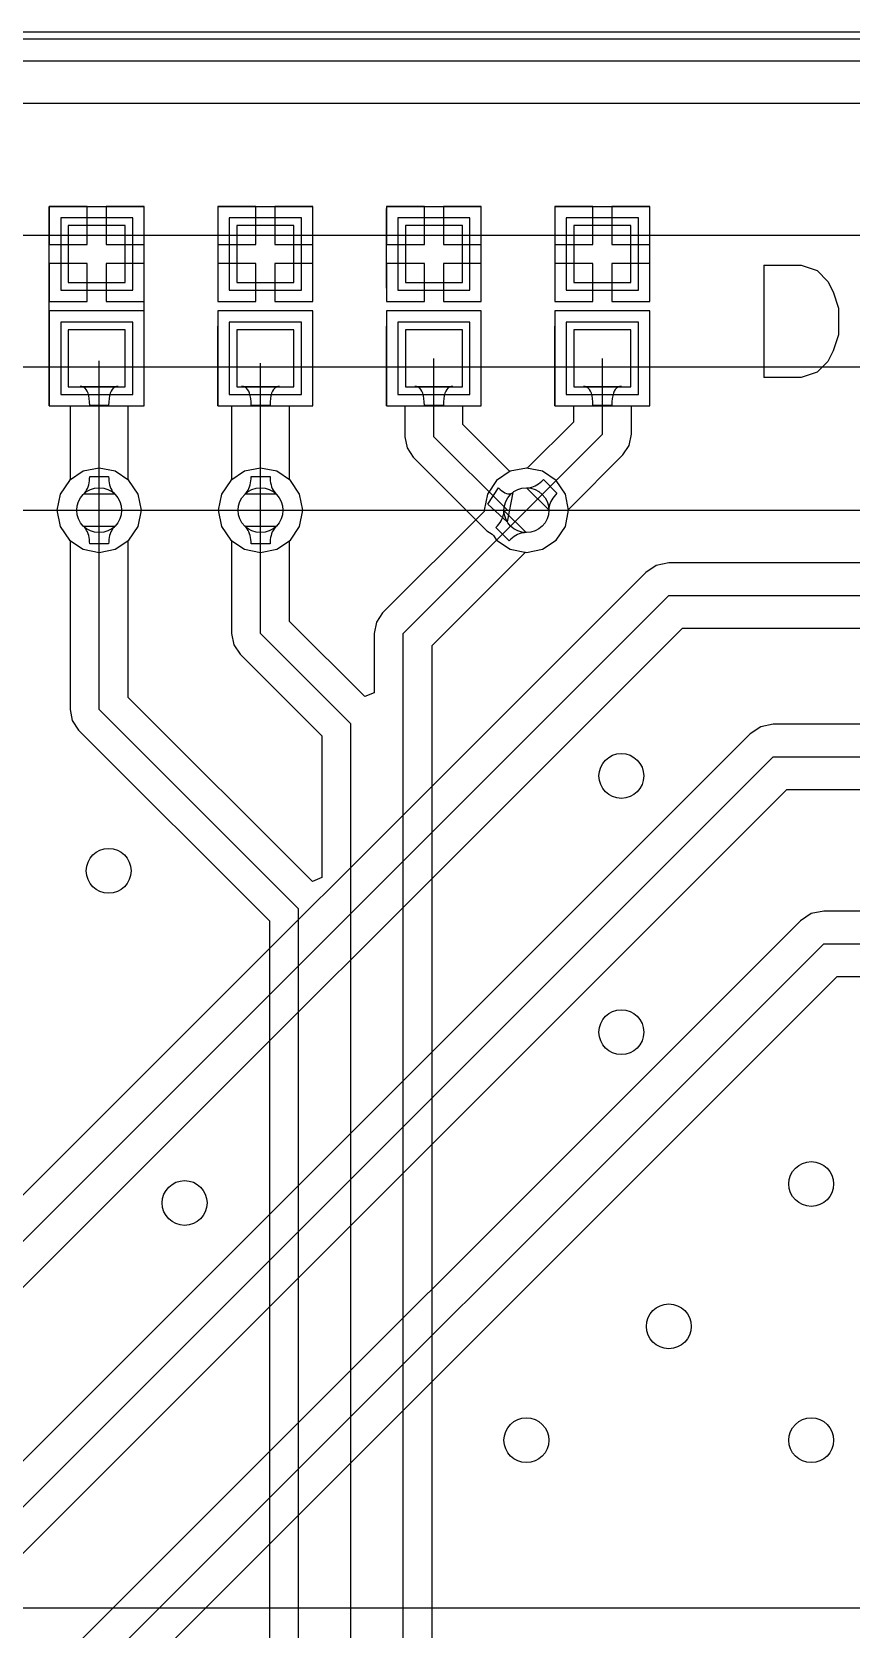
# Model space of a CAD drawing. Header units: millimetres. Extents: x 45 to 153, y 65 to 102.
# Drawn here: x 128.13 to 139.09, y 80.28 to 101.65 of the extents above; entities that cross this region are included whole.
import ezdxf

# ---------------------------------------------------------------- set-up
doc = ezdxf.new("R2010")
doc.units = ezdxf.units.MM
for name, color, linetype in [('BottomLayer', 5, 'Continuous'), ('BottomOverlay', 54, 'Continuous'), ('KeepOutLayer', 6, 'Continuous'), ('MultiLayer', 9, 'Continuous'), ('TopLayer', 1, 'Continuous'), ('TopOverlay', 2, 'Continuous'), ('TopPaste', 8, 'Continuous'), ('TopSolder', 216, 'Continuous')]:
    doc.layers.add(name, color=color, linetype=linetype)

# ---------------------------------------------------------------- blocks, each defined once
blk = doc.blocks.new('SSH1106_10')
at = {"layer": 'TopOverlay'}
blk.add_line((-14.561, 23.248), (20.039, 23.248), dxfattribs=at)
blk = doc.blocks.new('R0603_30')
at = {"layer": 'TopLayer'}
for p, q in [((-1.08, 0.381), (-1.08, -0.381)), ((-0.318, 0.381), (-1.08, 0.381)), ((-0.318, -0.381), (-0.318, 0.381)), ((0.317, 0.381), (0.317, -0.381)), ((1.079, 0.381), (0.317, 0.381)), ((1.079, -0.381), (1.079, 0.381)), ((-1.08, -0.381), (-0.318, -0.381)), ((0.317, -0.381), (1.079, -0.381))]:
    blk.add_line(p, q, dxfattribs=at)
at = {"layer": 'TopOverlay'}
for p, q in [((-1.334, -0.635), (-1.334, 0.635)), ((1.333, 0.635), (-1.334, 0.635)), ((1.333, -0.635), (1.333, 0.635)), ((1.333, -0.635), (-1.334, -0.635))]:
    blk.add_line(p, q, dxfattribs=at)
at = {"layer": 'TopPaste'}
for p, q in [((-1.08, 0.381), (-1.08, -0.381)), ((-0.318, 0.381), (-1.08, 0.381)), ((-0.318, -0.381), (-0.318, 0.381)), ((0.317, 0.381), (0.317, -0.381)), ((1.079, 0.381), (0.317, 0.381)), ((1.079, -0.381), (1.079, 0.381)), ((-1.08, -0.381), (-0.318, -0.381)), ((0.317, -0.381), (1.079, -0.381))]:
    blk.add_line(p, q, dxfattribs=at)
at = {"layer": 'TopSolder'}
for p, q in [((-1.181, 0.483), (-1.181, -0.483)), ((-0.216, 0.483), (-1.181, 0.483)), ((-0.216, -0.483), (-0.216, 0.483)), ((0.216, 0.483), (0.216, -0.483)), ((1.181, 0.483), (0.216, 0.483)), ((1.181, -0.483), (1.181, 0.483)), ((-1.181, -0.483), (-0.216, -0.483)), ((0.216, -0.483), (1.181, -0.483))]:
    blk.add_line(p, q, dxfattribs=at)
blk = doc.blocks.new('C0603_59')
at = {"layer": 'TopLayer'}
for p, q in [((-0.356, 0.559), (-0.356, -0.203)), ((0.406, 0.559), (-0.356, 0.559)), ((0.406, -0.203), (0.406, 0.559)), ((1.041, 0.559), (1.041, -0.203)), ((1.803, 0.559), (1.041, 0.559)), ((1.803, -0.203), (1.803, 0.559)), ((-0.356, -0.203), (0.406, -0.203)), ((1.041, -0.203), (1.803, -0.203))]:
    blk.add_line(p, q, dxfattribs=at)
at = {"layer": 'TopOverlay'}
for p, q in [((-0.61, 0.813), (-0.61, -0.457)), ((-0.61, 0.813), (0.457, 0.813)), ((2.032, 0.813), (0.965, 0.813)), ((2.057, 0.813), (2.057, -0.457)), ((-0.61, -0.457), (0.457, -0.457)), ((0.965, -0.457), (2.032, -0.457))]:
    blk.add_line(p, q, dxfattribs=at)
at = {"layer": 'TopPaste'}
for p, q in [((-0.356, 0.559), (-0.356, -0.203)), ((0.406, 0.559), (-0.356, 0.559)), ((0.406, -0.203), (0.406, 0.559)), ((1.041, 0.559), (1.041, -0.203)), ((1.803, 0.559), (1.041, 0.559)), ((1.803, -0.203), (1.803, 0.559)), ((-0.356, -0.203), (0.406, -0.203)), ((1.041, -0.203), (1.803, -0.203))]:
    blk.add_line(p, q, dxfattribs=at)
at = {"layer": 'TopSolder'}
for p, q in [((-0.457, 0.66), (-0.457, -0.305)), ((0.508, 0.66), (-0.457, 0.66)), ((0.508, -0.305), (0.508, 0.66)), ((0.94, 0.66), (0.94, -0.305)), ((1.905, 0.66), (0.94, 0.66)), ((1.905, -0.305), (1.905, 0.66)), ((-0.457, -0.305), (0.508, -0.305)), ((0.94, -0.305), (1.905, -0.305))]:
    blk.add_line(p, q, dxfattribs=at)
blk = doc.blocks.new('C0603_60')
at = {"layer": 'TopLayer'}
for p, q in [((-0.356, 0.559), (-0.356, -0.203)), ((0.406, 0.559), (-0.356, 0.559)), ((0.406, -0.203), (0.406, 0.559)), ((1.041, 0.559), (1.041, -0.203)), ((1.803, 0.559), (1.041, 0.559)), ((1.803, -0.203), (1.803, 0.559)), ((-0.356, -0.203), (0.406, -0.203)), ((1.041, -0.203), (1.803, -0.203))]:
    blk.add_line(p, q, dxfattribs=at)
at = {"layer": 'TopOverlay'}
for p, q in [((-0.61, 0.813), (-0.61, -0.457)), ((-0.61, 0.813), (0.457, 0.813)), ((0.965, 0.813), (2.032, 0.813)), ((2.057, 0.813), (2.057, -0.457)), ((-0.61, -0.457), (0.457, -0.457)), ((0.965, -0.457), (2.032, -0.457))]:
    blk.add_line(p, q, dxfattribs=at)
at = {"layer": 'TopPaste'}
for p, q in [((-0.356, 0.559), (-0.356, -0.203)), ((0.406, 0.559), (-0.356, 0.559)), ((0.406, -0.203), (0.406, 0.559)), ((1.041, 0.559), (1.041, -0.203)), ((1.803, 0.559), (1.041, 0.559)), ((1.803, -0.203), (1.803, 0.559)), ((-0.356, -0.203), (0.406, -0.203)), ((1.041, -0.203), (1.803, -0.203))]:
    blk.add_line(p, q, dxfattribs=at)
at = {"layer": 'TopSolder'}
for p, q in [((-0.457, 0.66), (-0.457, -0.305)), ((0.508, 0.66), (-0.457, 0.66)), ((0.508, -0.305), (0.508, 0.66)), ((0.94, 0.66), (0.94, -0.305)), ((1.905, 0.66), (0.94, 0.66)), ((1.905, -0.305), (1.905, 0.66)), ((-0.457, -0.305), (0.508, -0.305)), ((0.94, -0.305), (1.905, -0.305))]:
    blk.add_line(p, q, dxfattribs=at)
blk = doc.blocks.new('C0603_61')
at = {"layer": 'TopLayer'}
for p, q in [((-0.356, 0.559), (-0.356, -0.203)), ((0.406, 0.559), (-0.356, 0.559)), ((0.406, -0.203), (0.406, 0.559)), ((1.041, 0.559), (1.041, -0.203)), ((1.803, 0.559), (1.041, 0.559)), ((1.803, -0.203), (1.803, 0.559)), ((-0.356, -0.203), (0.406, -0.203)), ((1.041, -0.203), (1.803, -0.203))]:
    blk.add_line(p, q, dxfattribs=at)
at = {"layer": 'TopOverlay'}
for p, q in [((-0.61, 0.813), (-0.61, -0.457)), ((-0.61, 0.813), (0.457, 0.813)), ((2.032, 0.813), (0.965, 0.813)), ((2.057, 0.813), (2.057, -0.457)), ((-0.61, -0.457), (0.457, -0.457)), ((0.965, -0.457), (2.032, -0.457))]:
    blk.add_line(p, q, dxfattribs=at)
at = {"layer": 'TopPaste'}
for p, q in [((-0.356, 0.559), (-0.356, -0.203)), ((0.406, 0.559), (-0.356, 0.559)), ((0.406, -0.203), (0.406, 0.559)), ((1.041, 0.559), (1.041, -0.203)), ((1.803, 0.559), (1.041, 0.559)), ((1.803, -0.203), (1.803, 0.559)), ((-0.356, -0.203), (0.406, -0.203)), ((1.041, -0.203), (1.803, -0.203))]:
    blk.add_line(p, q, dxfattribs=at)
at = {"layer": 'TopSolder'}
for p, q in [((-0.457, 0.66), (-0.457, -0.305)), ((0.508, 0.66), (-0.457, 0.66)), ((0.508, -0.305), (0.508, 0.66)), ((0.94, 0.66), (0.94, -0.305)), ((1.905, 0.66), (0.94, 0.66)), ((1.905, -0.305), (1.905, 0.66)), ((-0.457, -0.305), (0.508, -0.305)), ((0.94, -0.305), (1.905, -0.305))]:
    blk.add_line(p, q, dxfattribs=at)
blk = doc.blocks.new('18650_SMT_B_66')
at = {"layer": 'BottomOverlay'}
for p, q in [((69.985, 9.42), (-7.015, 9.42)), ((69.985, -11.58), (-7.015, -11.58))]:
    blk.add_line(p, q, dxfattribs=at)

msp = doc.modelspace()

# ---------------------------------------------------------------- linework, layer by layer
at = {"layer": 'BottomLayer'}
for p, q in [((48.811, 101.262), (146.747, 101.262)), ((140.843, 100.695), (99.187, 100.695)), ((99.187, 98.933), (140.843, 98.933)), ((99.917, 97.171), (140.113, 97.171)), ((128.816, 95.772), (128.633, 95.649)), ((129.032, 95.815), (128.816, 95.772)), ((129.248, 95.772), (129.032, 95.815)), ((129.431, 95.649), (129.248, 95.772)), ((130.975, 95.772), (130.792, 95.649)), ((131.191, 95.815), (130.975, 95.772)), ((131.407, 95.772), (131.191, 95.815)), ((131.59, 95.649), (131.407, 95.772)), ((134.531, 95.772), (134.348, 95.649)), ((134.747, 95.815), (134.531, 95.772)), ((134.963, 95.772), (134.747, 95.815)), ((135.146, 95.649), (134.963, 95.772)), ((128.633, 95.649), (128.51, 95.466)), ((129.554, 95.466), (129.431, 95.649)), ((130.792, 95.649), (130.669, 95.466)), ((131.713, 95.466), (131.59, 95.649)), ((134.348, 95.649), (134.225, 95.466)), ((135.269, 95.466), (135.146, 95.649)), ((128.51, 95.466), (128.467, 95.25)), ((129.597, 95.25), (129.554, 95.466)), ((130.669, 95.466), (130.626, 95.25)), ((131.756, 95.25), (131.713, 95.466)), ((134.225, 95.466), (134.182, 95.25)), ((135.312, 95.25), (135.269, 95.466)), ((128.467, 95.25), (128.51, 95.034)), ((129.032, 92.583), (129.032, 95.25)), ((129.554, 95.034), (129.597, 95.25)), ((130.626, 95.25), (130.669, 95.034)), ((131.191, 93.599), (131.191, 95.25)), ((131.713, 95.034), (131.756, 95.25)), ((134.177, 95.23), (132.824, 93.877)), ((133.099, 93.602), (134.747, 95.25)), ((134.18, 95.234), (134.177, 95.23)), ((134.184, 95.24), (134.18, 95.234)), ((134.182, 95.25), (134.184, 95.24)), ((134.408, 95.11), (134.42, 95.132)), ((134.42, 95.132), (134.43, 95.155)), ((134.43, 95.155), (134.438, 95.178)), ((134.438, 95.178), (134.443, 95.201)), ((134.443, 95.201), (134.446, 95.224)), ((134.446, 95.224), (134.447, 95.247)), ((134.447, 95.247), (134.744, 94.95)), ((135.269, 95.034), (135.312, 95.25)), ((128.51, 95.034), (128.633, 94.851)), ((128.838, 95.019), (128.822, 95.036)), ((128.822, 95.036), (129.242, 95.036)), ((128.852, 95), (128.838, 95.019)), ((128.864, 94.98), (128.852, 95)), ((128.875, 94.959), (128.864, 94.98)), ((128.884, 94.936), (128.875, 94.959)), ((128.892, 94.911), (128.884, 94.936)), ((128.898, 94.885), (128.892, 94.911)), ((129.172, 94.911), (129.166, 94.885)), ((129.18, 94.936), (129.172, 94.911)), ((129.189, 94.959), (129.18, 94.936)), ((129.2, 94.98), (129.189, 94.959)), ((129.212, 95), (129.2, 94.98)), ((129.226, 95.019), (129.212, 95)), ((129.242, 95.036), (129.226, 95.019)), ((129.431, 94.851), (129.554, 95.034)), ((130.669, 95.034), (130.792, 94.851)), ((130.997, 95.019), (130.981, 95.036)), ((130.981, 95.036), (131.401, 95.036)), ((131.011, 95), (130.997, 95.019)), ((131.023, 94.98), (131.011, 95)), ((131.034, 94.959), (131.023, 94.98)), ((131.043, 94.936), (131.034, 94.959)), ((131.051, 94.911), (131.043, 94.936)), ((131.057, 94.885), (131.051, 94.911)), ((131.331, 94.911), (131.325, 94.885)), ((131.339, 94.936), (131.331, 94.911)), ((131.348, 94.959), (131.339, 94.936)), ((131.359, 94.98), (131.348, 94.959)), ((131.371, 95), (131.359, 94.98)), ((131.385, 95.019), (131.371, 95)), ((131.401, 95.036), (131.385, 95.019)), ((131.59, 94.851), (131.713, 95.034)), ((134.338, 95.02), (134.359, 95.042)), ((134.517, 94.841), (134.338, 95.02)), ((134.359, 95.042), (134.377, 95.065)), ((134.377, 95.065), (134.394, 95.087)), ((134.394, 95.087), (134.408, 95.11)), ((134.607, 94.911), (134.584, 94.897)), ((134.629, 94.923), (134.607, 94.911)), ((134.652, 94.933), (134.629, 94.923)), ((134.675, 94.941), (134.652, 94.933)), ((134.698, 94.946), (134.675, 94.941)), ((134.721, 94.949), (134.698, 94.946)), ((134.744, 94.95), (134.721, 94.949)), ((135.146, 94.851), (135.269, 95.034)), ((128.633, 94.851), (128.641, 94.845)), ((128.641, 94.845), (128.643, 94.838)), ((128.643, 94.838), (128.644, 94.833)), ((128.644, 94.833), (128.644, 92.583)), ((128.902, 94.858), (128.898, 94.885)), ((128.904, 94.829), (128.902, 94.858)), ((128.905, 94.798), (128.904, 94.829)), ((129.159, 94.798), (128.905, 94.798)), ((129.16, 94.829), (129.159, 94.798)), ((129.162, 94.858), (129.16, 94.829)), ((129.166, 94.885), (129.162, 94.858)), ((129.42, 94.833), (129.421, 94.838)), ((129.42, 92.744), (129.42, 94.833)), ((129.421, 94.838), (129.423, 94.845)), ((129.423, 94.845), (129.431, 94.851)), ((130.792, 94.851), (130.8, 94.845)), ((130.8, 94.845), (130.802, 94.838)), ((130.802, 94.838), (130.803, 94.833)), ((130.803, 94.833), (130.803, 93.599)), ((131.061, 94.858), (131.057, 94.885)), ((131.063, 94.829), (131.061, 94.858)), ((131.064, 94.798), (131.063, 94.829)), ((131.318, 94.798), (131.064, 94.798)), ((131.319, 94.829), (131.318, 94.798)), ((131.321, 94.858), (131.319, 94.829)), ((131.325, 94.885), (131.321, 94.858)), ((131.579, 94.833), (131.58, 94.838)), ((131.579, 93.76), (131.579, 94.833)), ((131.58, 94.838), (131.582, 94.845)), ((131.582, 94.845), (131.59, 94.851)), ((134.539, 94.862), (134.517, 94.841)), ((134.562, 94.88), (134.539, 94.862)), ((134.584, 94.897), (134.562, 94.88)), ((134.747, 94.685), (134.963, 94.728)), ((134.963, 94.728), (135.146, 94.851)), ((133.487, 93.441), (134.727, 94.68)), ((134.727, 94.68), (134.731, 94.683)), ((134.731, 94.683), (134.737, 94.687)), ((134.737, 94.687), (134.747, 94.685)), ((132.824, 93.877), (132.74, 93.751)), ((132.584, 92.756), (131.579, 93.76)), ((132.74, 93.751), (132.711, 93.602)), ((130.803, 93.599), (130.832, 93.45)), ((130.832, 93.45), (130.916, 93.324)), ((131.191, 93.599), (132.399, 92.391)), ((132.711, 93.602), (132.711, 92.808)), ((133.099, 76.2), (133.099, 93.602)), ((133.487, 78.554), (133.487, 93.441)), ((130.916, 93.324), (132.011, 92.23)), ((132.711, 92.808), (132.584, 92.756)), ((128.644, 92.583), (128.673, 92.434)), ((129.032, 92.583), (131.699, 89.916)), ((131.884, 90.281), (129.42, 92.744)), ((128.673, 92.434), (128.757, 92.308)), ((132.399, 76.2), (132.399, 92.391)), ((128.757, 92.308), (131.311, 89.755)), ((132.011, 92.23), (132.011, 90.333)), ((132.011, 90.333), (131.884, 90.281)), ((131.699, 76.2), (131.699, 89.916)), ((131.311, 89.755), (131.311, 78.554))]:
    msp.add_line(p, q, dxfattribs=at)
for centre in [(129.032, 95.25), (131.191, 95.25), (134.747, 95.25), (136.017, 91.694), (129.159, 90.424), (136.017, 88.265), (138.557, 86.233), (130.175, 85.979), (136.652, 84.328), (134.747, 82.804), (138.557, 82.804)]:
    msp.add_circle(centre, 0.3, dxfattribs=at)
at = {"layer": 'KeepOutLayer'}
msp.add_line((47.904, 101.651), (147.876, 101.651), dxfattribs=at)
at = {"layer": 'MultiLayer'}
for centre in [(129.032, 95.25), (131.191, 95.25), (134.747, 95.25), (136.017, 91.694), (129.159, 90.424), (136.017, 88.265), (138.557, 86.233), (130.175, 85.979), (136.652, 84.328), (134.747, 82.804), (138.557, 82.804)]:
    msp.add_circle(centre, 0.3, dxfattribs=at)
at = {"layer": 'TopLayer'}
for p, q in [((48.811, 101.262), (146.747, 101.262)), ((128.873, 99.314), (128.365, 99.314)), ((128.365, 99.314), (128.365, 98.806)), ((128.873, 98.806), (128.873, 99.314)), ((129.635, 99.314), (129.127, 99.314)), ((129.127, 99.314), (129.127, 98.806)), ((129.635, 98.806), (129.635, 99.314)), ((131.127, 99.314), (130.619, 99.314)), ((130.619, 99.314), (130.619, 98.806)), ((131.127, 98.806), (131.127, 99.314)), ((131.889, 99.314), (131.381, 99.314)), ((131.381, 99.314), (131.381, 98.806)), ((131.889, 98.806), (131.889, 99.314)), ((133.382, 99.314), (132.874, 99.314)), ((132.874, 99.314), (132.874, 98.806)), ((133.382, 98.806), (133.382, 99.314)), ((134.144, 99.314), (133.636, 99.314)), ((133.636, 99.314), (133.636, 98.806)), ((134.144, 98.806), (134.144, 99.314)), ((135.636, 99.314), (135.128, 99.314)), ((135.128, 99.314), (135.128, 98.806)), ((135.636, 98.806), (135.636, 99.314)), ((136.398, 99.314), (135.89, 99.314)), ((135.89, 99.314), (135.89, 98.806)), ((136.398, 98.806), (136.398, 99.314)), ((128.365, 98.806), (128.873, 98.806)), ((129.127, 98.806), (129.635, 98.806)), ((130.619, 98.806), (131.127, 98.806)), ((131.381, 98.806), (131.889, 98.806)), ((132.874, 98.806), (133.382, 98.806)), ((133.636, 98.806), (134.144, 98.806)), ((135.128, 98.806), (135.636, 98.806)), ((135.89, 98.806), (136.398, 98.806)), ((128.873, 98.552), (128.365, 98.552)), ((128.365, 98.552), (128.365, 98.044)), ((128.873, 98.044), (128.873, 98.552)), ((129.635, 98.552), (129.127, 98.552)), ((129.127, 98.552), (129.127, 98.044)), ((129.635, 98.044), (129.635, 98.552)), ((131.127, 98.552), (130.619, 98.552)), ((130.619, 98.552), (130.619, 98.044)), ((131.127, 98.044), (131.127, 98.552)), ((131.889, 98.552), (131.381, 98.552)), ((131.381, 98.552), (131.381, 98.044)), ((131.889, 98.044), (131.889, 98.552)), ((133.382, 98.552), (132.874, 98.552)), ((132.874, 98.552), (132.874, 98.044)), ((133.382, 98.044), (133.382, 98.552)), ((134.144, 98.552), (133.636, 98.552)), ((133.636, 98.552), (133.636, 98.044)), ((134.144, 98.044), (134.144, 98.552)), ((135.636, 98.552), (135.128, 98.552)), ((135.128, 98.552), (135.128, 98.044)), ((135.636, 98.044), (135.636, 98.552)), ((136.398, 98.552), (135.89, 98.552)), ((135.89, 98.552), (135.89, 98.044)), ((136.398, 98.044), (136.398, 98.552)), ((128.365, 98.044), (128.873, 98.044)), ((129.635, 97.917), (128.365, 97.917)), ((128.365, 97.917), (128.365, 96.647)), ((129.127, 98.044), (129.635, 98.044)), ((129.635, 96.647), (129.635, 97.917)), ((130.619, 98.044), (131.127, 98.044)), ((131.889, 97.917), (130.619, 97.917)), ((130.619, 97.917), (130.619, 96.647)), ((131.381, 98.044), (131.889, 98.044)), ((131.889, 96.647), (131.889, 97.917)), ((132.874, 98.044), (133.382, 98.044)), ((134.144, 97.917), (132.874, 97.917)), ((132.874, 97.917), (132.874, 96.647)), ((133.636, 98.044), (134.144, 98.044)), ((134.144, 96.647), (134.144, 97.917)), ((135.128, 98.044), (135.636, 98.044)), ((136.398, 97.917), (135.128, 97.917)), ((135.128, 97.917), (135.128, 96.647)), ((135.89, 98.044), (136.398, 98.044)), ((136.398, 96.647), (136.398, 97.917)), ((133.509, 96.234), (133.509, 97.282)), ((135.763, 96.266), (135.763, 97.282)), ((129.032, 95.25), (129.032, 97.25)), ((131.191, 95.25), (131.191, 97.219)), ((128.802, 96.905), (128.778, 96.907)), ((128.778, 96.907), (129.286, 96.907)), ((128.824, 96.897), (128.802, 96.905)), ((128.843, 96.884), (128.824, 96.897)), ((128.859, 96.866), (128.843, 96.884)), ((128.873, 96.843), (128.859, 96.866)), ((128.885, 96.815), (128.873, 96.843)), ((129.191, 96.843), (129.179, 96.815)), ((129.205, 96.866), (129.191, 96.843)), ((129.221, 96.884), (129.205, 96.866)), ((129.24, 96.897), (129.221, 96.884)), ((129.262, 96.905), (129.24, 96.897)), ((129.286, 96.907), (129.262, 96.905)), ((130.961, 96.905), (130.937, 96.907)), ((130.937, 96.907), (131.445, 96.907)), ((130.983, 96.897), (130.961, 96.905)), ((131.002, 96.884), (130.983, 96.897)), ((131.018, 96.866), (131.002, 96.884)), ((131.032, 96.843), (131.018, 96.866)), ((131.044, 96.815), (131.032, 96.843)), ((131.35, 96.843), (131.338, 96.815)), ((131.364, 96.866), (131.35, 96.843)), ((131.38, 96.884), (131.364, 96.866)), ((131.399, 96.897), (131.38, 96.884)), ((131.421, 96.905), (131.399, 96.897)), ((131.445, 96.907), (131.421, 96.905)), ((133.279, 96.905), (133.255, 96.907)), ((133.255, 96.907), (133.763, 96.907)), ((133.3, 96.897), (133.279, 96.905)), ((133.32, 96.884), (133.3, 96.897)), ((133.336, 96.866), (133.32, 96.884)), ((133.35, 96.843), (133.336, 96.866)), ((133.361, 96.815), (133.35, 96.843)), ((133.667, 96.843), (133.656, 96.815)), ((133.681, 96.866), (133.667, 96.843)), ((133.698, 96.884), (133.681, 96.866)), ((133.717, 96.897), (133.698, 96.884)), ((133.739, 96.905), (133.717, 96.897)), ((133.763, 96.907), (133.739, 96.905)), ((135.533, 96.905), (135.509, 96.907)), ((135.509, 96.907), (136.017, 96.907)), ((135.555, 96.897), (135.533, 96.905)), ((135.574, 96.884), (135.555, 96.897)), ((135.59, 96.866), (135.574, 96.884)), ((135.604, 96.843), (135.59, 96.866)), ((135.616, 96.815), (135.604, 96.843)), ((135.922, 96.843), (135.91, 96.815)), ((135.936, 96.866), (135.922, 96.843)), ((135.952, 96.884), (135.936, 96.866)), ((135.971, 96.897), (135.952, 96.884)), ((135.993, 96.905), (135.971, 96.897)), ((136.017, 96.907), (135.993, 96.905)), ((128.365, 96.647), (128.644, 96.647)), ((128.644, 96.647), (128.644, 95.667)), ((128.894, 96.781), (128.885, 96.815)), ((128.9, 96.743), (128.894, 96.781)), ((128.904, 96.699), (128.9, 96.743)), ((128.905, 96.65), (128.904, 96.699)), ((129.159, 96.65), (128.905, 96.65)), ((129.16, 96.699), (129.159, 96.65)), ((129.164, 96.743), (129.16, 96.699)), ((129.17, 96.781), (129.164, 96.743)), ((129.179, 96.815), (129.17, 96.781)), ((129.42, 95.667), (129.42, 96.647)), ((129.42, 96.647), (129.635, 96.647)), ((130.619, 96.647), (130.803, 96.647)), ((130.803, 96.647), (130.803, 95.667)), ((131.053, 96.781), (131.044, 96.815)), ((131.059, 96.743), (131.053, 96.781)), ((131.063, 96.699), (131.059, 96.743)), ((131.064, 96.65), (131.063, 96.699)), ((131.318, 96.65), (131.064, 96.65)), ((131.319, 96.699), (131.318, 96.65)), ((131.323, 96.743), (131.319, 96.699)), ((131.329, 96.781), (131.323, 96.743)), ((131.338, 96.815), (131.329, 96.781)), ((131.579, 95.667), (131.579, 96.647)), ((131.579, 96.647), (131.889, 96.647)), ((132.874, 96.647), (133.12, 96.647)), ((133.12, 96.647), (133.12, 96.234)), ((133.37, 96.781), (133.361, 96.815)), ((133.377, 96.743), (133.37, 96.781)), ((133.38, 96.699), (133.377, 96.743)), ((133.382, 96.65), (133.38, 96.699)), ((133.636, 96.65), (133.382, 96.65)), ((133.637, 96.699), (133.636, 96.65)), ((133.641, 96.743), (133.637, 96.699)), ((133.647, 96.781), (133.641, 96.743)), ((133.656, 96.815), (133.647, 96.781)), ((133.897, 96.395), (133.897, 96.647)), ((133.897, 96.647), (134.144, 96.647)), ((135.128, 96.647), (135.375, 96.647)), ((135.375, 96.647), (135.375, 96.427)), ((135.625, 96.781), (135.616, 96.815)), ((135.631, 96.743), (135.625, 96.781)), ((135.635, 96.699), (135.631, 96.743)), ((135.636, 96.65), (135.635, 96.699)), ((135.89, 96.65), (135.636, 96.65)), ((135.891, 96.699), (135.89, 96.65)), ((135.895, 96.743), (135.891, 96.699)), ((135.901, 96.781), (135.895, 96.743)), ((135.91, 96.815), (135.901, 96.781)), ((136.151, 96.266), (136.151, 96.647)), ((136.151, 96.647), (136.398, 96.647)), ((135.375, 96.427), (134.767, 95.82)), ((133.12, 96.234), (133.15, 96.086)), ((133.509, 96.234), (134.493, 95.25)), ((134.525, 95.768), (133.897, 96.395)), ((134.747, 95.25), (135.763, 96.266)), ((136.122, 96.117), (136.151, 96.266)), ((133.15, 96.086), (133.234, 95.96)), ((135.317, 95.27), (136.038, 95.991)), ((136.038, 95.991), (136.122, 96.117)), ((133.234, 95.96), (134.218, 94.975)), ((134.531, 95.772), (134.525, 95.768)), ((134.747, 95.815), (134.531, 95.772)), ((134.757, 95.813), (134.747, 95.815)), ((134.763, 95.817), (134.757, 95.813)), ((134.767, 95.82), (134.763, 95.817)), ((128.633, 95.649), (128.51, 95.466)), ((128.641, 95.655), (128.633, 95.649)), ((128.643, 95.662), (128.641, 95.655)), ((128.644, 95.667), (128.643, 95.662)), ((128.875, 95.541), (128.884, 95.564)), ((128.884, 95.564), (128.892, 95.589)), ((128.892, 95.589), (128.898, 95.615)), ((128.898, 95.615), (128.902, 95.642)), ((128.902, 95.642), (128.904, 95.671)), ((128.904, 95.671), (128.905, 95.702)), ((128.905, 95.702), (129.159, 95.702)), ((129.159, 95.702), (129.16, 95.671)), ((129.16, 95.671), (129.162, 95.642)), ((129.162, 95.642), (129.166, 95.615)), ((129.166, 95.615), (129.172, 95.589)), ((129.172, 95.589), (129.18, 95.564)), ((129.18, 95.564), (129.189, 95.541)), ((129.421, 95.662), (129.42, 95.667)), ((129.423, 95.655), (129.421, 95.662)), ((129.431, 95.649), (129.423, 95.655)), ((129.554, 95.466), (129.431, 95.649)), ((130.792, 95.649), (130.669, 95.466)), ((130.8, 95.655), (130.792, 95.649)), ((130.802, 95.662), (130.8, 95.655)), ((130.803, 95.667), (130.802, 95.662)), ((131.034, 95.541), (131.043, 95.564)), ((131.043, 95.564), (131.051, 95.589)), ((131.051, 95.589), (131.057, 95.615)), ((131.057, 95.615), (131.061, 95.642)), ((131.061, 95.642), (131.063, 95.671)), ((131.063, 95.671), (131.064, 95.702)), ((131.064, 95.702), (131.318, 95.702)), ((131.318, 95.702), (131.319, 95.671)), ((131.319, 95.671), (131.321, 95.642)), ((131.321, 95.642), (131.325, 95.615)), ((131.325, 95.615), (131.331, 95.589)), ((131.331, 95.589), (131.339, 95.564)), ((131.339, 95.564), (131.348, 95.541)), ((131.58, 95.662), (131.579, 95.667)), ((131.582, 95.655), (131.58, 95.662)), ((131.59, 95.649), (131.582, 95.655)), ((131.713, 95.466), (131.59, 95.649)), ((134.233, 95.33), (134.374, 95.549)), ((134.374, 95.549), (134.397, 95.527)), ((134.75, 95.55), (134.773, 95.551)), ((135.047, 95.253), (134.75, 95.55)), ((134.773, 95.551), (134.796, 95.554)), ((134.796, 95.554), (134.819, 95.559)), ((134.819, 95.559), (134.842, 95.567)), ((134.842, 95.567), (134.865, 95.577)), ((134.865, 95.577), (134.887, 95.589)), ((134.887, 95.589), (134.91, 95.603)), ((134.91, 95.603), (134.932, 95.62)), ((134.932, 95.62), (134.955, 95.638)), ((134.955, 95.638), (134.977, 95.659)), ((134.977, 95.659), (135.156, 95.48)), ((128.51, 95.466), (128.467, 95.25)), ((128.822, 95.464), (128.838, 95.481)), ((129.242, 95.464), (128.822, 95.464)), ((128.838, 95.481), (128.852, 95.5)), ((128.852, 95.5), (128.864, 95.52)), ((128.864, 95.52), (128.875, 95.541)), ((129.189, 95.541), (129.2, 95.52)), ((129.2, 95.52), (129.212, 95.5)), ((129.212, 95.5), (129.226, 95.481)), ((129.226, 95.481), (129.242, 95.464)), ((129.597, 95.25), (129.554, 95.466)), ((130.669, 95.466), (130.626, 95.25)), ((130.981, 95.464), (130.997, 95.481)), ((131.401, 95.464), (130.981, 95.464)), ((130.997, 95.481), (131.011, 95.5)), ((131.011, 95.5), (131.023, 95.52)), ((131.023, 95.52), (131.034, 95.541)), ((131.348, 95.541), (131.359, 95.52)), ((131.359, 95.52), (131.371, 95.5)), ((131.371, 95.5), (131.385, 95.481)), ((131.385, 95.481), (131.401, 95.464)), ((131.756, 95.25), (131.713, 95.466)), ((134.49, 95.095), (134.233, 95.33)), ((134.397, 95.527), (134.419, 95.509)), ((134.419, 95.509), (134.44, 95.494)), ((134.44, 95.494), (134.46, 95.483)), ((134.46, 95.483), (134.48, 95.475)), ((134.48, 95.475), (134.499, 95.471)), ((134.565, 95.488), (134.49, 95.095)), ((134.499, 95.471), (134.517, 95.47)), ((134.517, 95.47), (134.534, 95.473)), ((134.534, 95.473), (134.55, 95.479)), ((134.55, 95.479), (134.565, 95.488)), ((135.064, 95.345), (135.056, 95.322)), ((135.074, 95.368), (135.064, 95.345)), ((135.086, 95.39), (135.074, 95.368)), ((135.1, 95.413), (135.086, 95.39)), ((135.117, 95.435), (135.1, 95.413)), ((135.135, 95.458), (135.117, 95.435)), ((135.156, 95.48), (135.135, 95.458)), ((128.467, 95.25), (128.51, 95.034)), ((129.554, 95.034), (129.597, 95.25)), ((130.626, 95.25), (130.669, 95.034)), ((131.713, 95.034), (131.756, 95.25)), ((134.493, 95.25), (134.747, 95.25)), ((135.048, 95.276), (135.047, 95.253)), ((135.051, 95.299), (135.048, 95.276)), ((135.056, 95.322), (135.051, 95.299)), ((135.269, 95.034), (135.312, 95.25)), ((135.31, 95.26), (135.314, 95.266)), ((135.312, 95.25), (135.31, 95.26)), ((135.314, 95.266), (135.317, 95.27)), ((128.51, 95.034), (128.633, 94.851)), ((129.431, 94.851), (129.554, 95.034)), ((130.669, 95.034), (130.792, 94.851)), ((131.59, 94.851), (131.713, 95.034)), ((134.218, 94.975), (134.289, 94.928)), ((134.289, 94.928), (134.307, 94.912)), ((134.307, 94.912), (134.348, 94.851)), ((135.146, 94.851), (135.269, 95.034)), ((128.633, 94.851), (128.816, 94.728)), ((128.816, 94.728), (129.032, 94.685)), ((129.032, 94.685), (129.248, 94.728)), ((129.248, 94.728), (129.431, 94.851)), ((130.792, 94.851), (130.975, 94.728)), ((130.975, 94.728), (131.191, 94.685)), ((131.191, 94.685), (131.407, 94.728)), ((131.407, 94.728), (131.59, 94.851)), ((134.348, 94.851), (134.531, 94.728)), ((134.531, 94.728), (134.747, 94.685)), ((134.747, 94.685), (134.963, 94.728)), ((134.963, 94.728), (135.146, 94.851)), ((136.485, 94.511), (136.343, 94.416)), ((136.652, 94.544), (136.485, 94.511)), ((145.034, 94.544), (136.652, 94.544)), ((136.343, 94.416), (124.755, 82.828)), ((124.936, 82.391), (136.652, 94.107)), ((136.652, 94.107), (145.034, 94.107)), ((125.245, 82.082), (136.833, 93.67)), ((136.833, 93.67), (144.853, 93.67)), ((137.882, 92.352), (137.74, 92.257)), ((138.049, 92.385), (137.882, 92.352)), ((141.997, 92.385), (138.049, 92.385)), ((137.74, 92.257), (126.311, 80.828)), ((126.492, 80.391), (138.049, 91.948)), ((138.049, 91.948), (143.52, 91.948)), ((126.801, 80.082), (138.23, 91.511)), ((138.23, 91.511), (141.89, 91.511)), ((138.557, 89.852), (138.415, 89.757)), ((138.724, 89.885), (138.557, 89.852)), ((141.997, 89.885), (138.724, 89.885)), ((138.415, 89.757), (127.486, 78.828)), ((127.667, 78.391), (138.724, 89.448)), ((138.724, 89.448), (143.52, 89.448)), ((127.976, 78.082), (138.905, 89.011)), ((138.905, 89.011), (141.89, 89.011))]:
    msp.add_line(p, q, dxfattribs=at)
for centre in [(129.032, 95.25), (131.191, 95.25), (134.747, 95.25), (136.017, 91.694), (129.159, 90.424), (136.017, 88.265), (138.557, 86.233), (130.175, 85.979), (136.652, 84.328), (134.747, 82.804), (138.557, 82.804)]:
    msp.add_circle(centre, 0.3, dxfattribs=at)
at = {"layer": 'TopOverlay'}
for p, q in [((137.922, 98.528), (137.922, 97.028)), ((137.922, 98.528), (138.422, 98.528)), ((138.422, 98.528), (138.636, 98.456)), ((138.636, 98.456), (138.779, 98.313)), ((138.779, 98.313), (138.85, 98.171)), ((138.85, 98.171), (138.922, 97.956)), ((138.922, 97.956), (138.922, 97.599)), ((138.922, 97.599), (138.85, 97.385)), ((138.85, 97.385), (138.779, 97.242)), ((138.636, 97.099), (138.422, 97.028)), ((138.779, 97.242), (138.636, 97.099)), ((138.422, 97.028), (137.922, 97.028))]:
    msp.add_line(p, q, dxfattribs=at)

# ---------------------------------------------------------------- block references
for name, p, rotation in [('18650_SMT_B_66', (132.521, 89.979), 180), ('R0603_30', (129, 97.981), 270), ('C0603_61', (131.432, 97.257), 90), ('C0603_60', (133.687, 97.257), 90), ('C0603_59', (135.941, 97.257), 90)]:
    msp.add_blockref(name, p, dxfattribs=dict(rotation=rotation))
msp.add_blockref('SSH1106_10', (121.57, 72.004))

doc.saveas('drawing.dxf')
